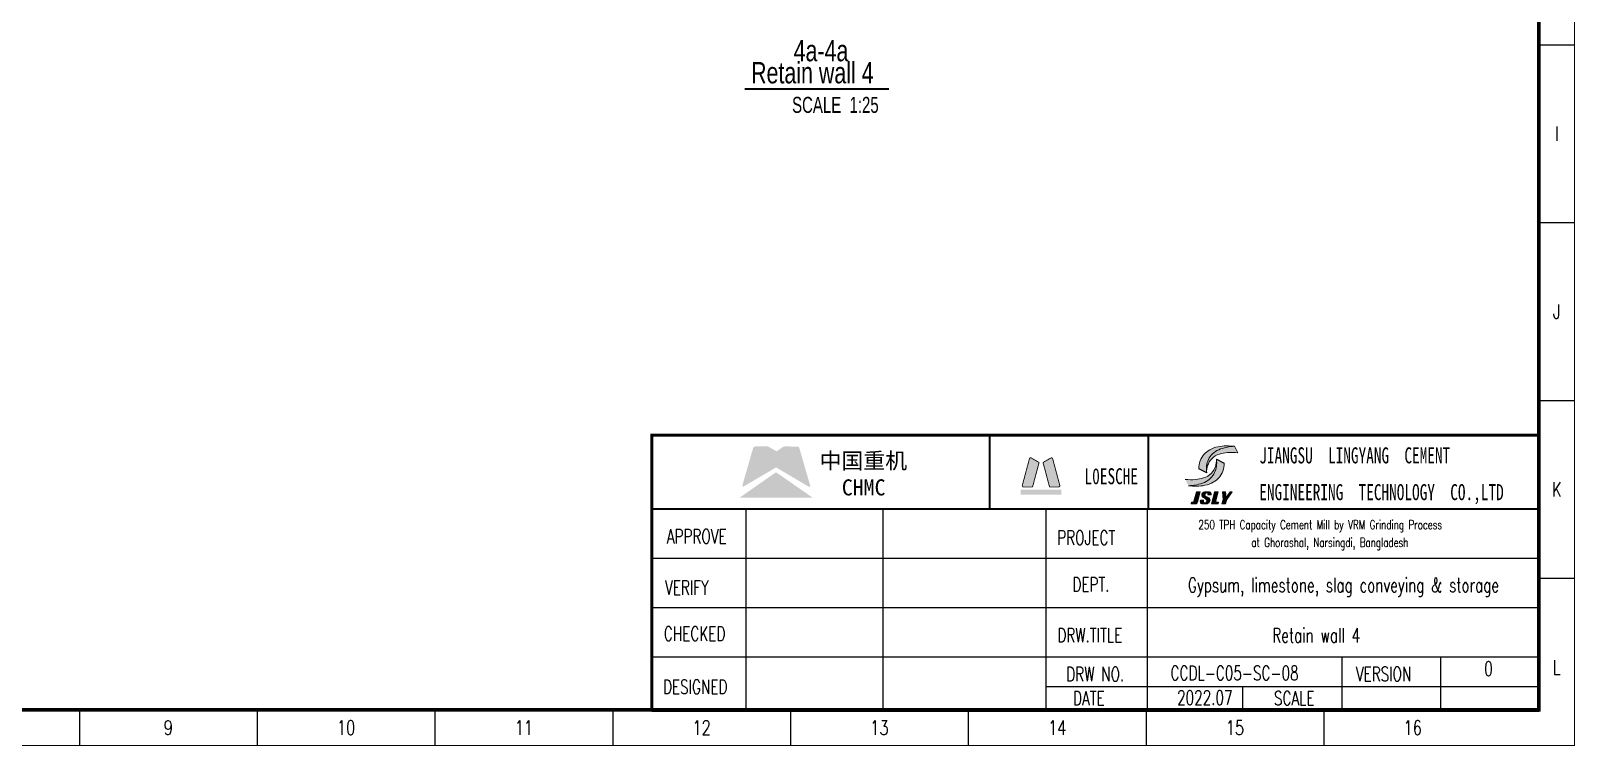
# Model space of a CAD drawing. Header units: millimetres. Extents: x -15901 to 146244, y -607033 to -56344.
# Drawn here: x 27980 to 71413, y -470256 to -450147 of the extents above; entities that cross this region are included whole.
import ezdxf
from ezdxf.enums import TextEntityAlignment as Align

# ---------------------------------------------------------------- set-up
doc = ezdxf.new("R2010")
doc.units = ezdxf.units.MM
doc.header["$LTSCALE"] = 2000
for name, color, linetype, lineweight in [('22', 4, 'Continuous', 35), ('Rahm7', 7, 'Continuous', 50), ('图层3', 1, 'Continuous', 0)]:
    doc.layers.add(name, color=color, linetype=linetype, lineweight=lineweight)
for name, color, linetype in [('4', 2, 'Continuous'), ('DIM', 2, 'Continuous'), ('P_OUTER_FRAME', 131, 'Continuous'), ('S_01', 3, 'Continuous'), ('TEXT', 3, 'Continuous'), ('TK', 1, 'Continuous')]:
    doc.layers.add(name, color=color, linetype=linetype)
doc.styles.add('HZFS', font='simplex', dxfattribs={"width": 0.7, "bigfont": 'hzfs'})
doc.styles.add('HZTXT', font='romans.shx', dxfattribs={"width": 0.7, "bigfont": 'hztxt.shx'})
doc.styles.add('KS', font='kstxt.shx', dxfattribs={"width": 0.7, "height": 300, "bigfont": 'kshz.shx'})
doc.styles.get("Standard").update_dxf_attribs({"font": 'SimSun.ttf'})
doc.styles.add('TK-HZ', font='txt.shx', dxfattribs={"width": 0.8, "bigfont": 'hztxt.shx'})

# ---------------------------------------------------------------- blocks, each defined once
blk = doc.blocks.new('A1-1')
at = {"layer": 'TK', "color": 7}
for p, q in [((83100, 19700), (84100, 19700)), ((83100, 14700), (84100, 14700)), ((83100, 9700), (84100, 9700)), ((83100, 4700), (84100, 4700)), ((42050, 999.9999999999997), (42050, -3.410605131648481e-13)), ((47050, 999.9999999999997), (47050, -3.410605131648481e-13)), ((52050, 999.9999999999997), (52050, -3.410605131648481e-13)), ((57050, 999.9999999999997), (57050, -3.410605131648481e-13)), ((62050, 999.9999999999997), (62050, -3.410605131648481e-13)), ((67050, 999.9999999999997), (67050, -3.410605131648481e-13)), ((72050, 999.9999999999997), (72050, -3.410605131648481e-13)), ((77050, 999.9999999999997), (77050, -3.410605131648481e-13))]:
    blk.add_line(p, q, dxfattribs=at)
for points, const_width in [([(0, 0), (84100, 0), (84100, 59400), (3.637978807091713e-12, 59400)], 35), ([(2500, 999.9999999999997), (83100, 999.9999999999997), (83100, 58400), (2500.000000000004, 58400)], 100)]:
    blk.add_lwpolyline(points, close=True, dxfattribs=dict(at, const_width=const_width))
at = {"layer": 'TK', "color": 7, "style": 'TK-HZ', "width": 0.75}
for s, p in [('I', (83600, 17200)), ('J', (83600, 12200)), ('K', (83600, 7200)), ('L', (83600, 2199.999999999999)), ('9', (44550, 499.9999999999997)), ('10', (49550, 499.9999999999997)), ('11', (54550, 499.9999999999997)), ('12', (59550, 499.9999999999997)), ('13', (64550, 499.9999999999997)), ('14', (69550, 499.9999999999997)), ('15', (74550, 499.9999999999997)), ('16', (79550, 499.9999999999997))]:
    blk.add_text(s, height=400, dxfattribs=at).set_placement(p, align=Align.MIDDLE_CENTER)

msp = doc.modelspace()

# ---------------------------------------------------------------- hatches: boundary and pattern name
at = {"linetype": 'Continuous'}
for color, points in [(152, [(49582.88253140135, -461841.6431802404), (49197.49152981176, -461825.5852218386), (49133.2596962048, -461841.6431802404), (48956.62215379684, -461970.1068474468), (48731.81073620974, -461841.6431802404), (48715.75277780055, -461825.5852218386), (48362.47769300325, -461825.5852218386), (48298.24585939629, -461857.7011386421), (47993.14464979677, -462917.5263930377), (48009.20260820596, -462965.7002682429), (48940.56419541, -462419.7296826434), (49807.69394901081, -462933.5843514394), (49871.92578259541, -462965.7002682429), (49904.04169941007, -462949.6423098412)]), (167, [(48972.6801122023, -462580.3092666459), (48956.62215379684, -462564.2513082441), (48924.50623700453, -462564.2513082441), (47912.8548578067, -463270.8014778462), (49968.2735330133, -463270.8014778462)])]:
    msp.add_hatch(color=color, dxfattribs=at).paths.add_polyline_path(points)
at = {"layer": '图层3'}
h = msp.add_hatch(color=7, dxfattribs=at)
edge = h.paths.add_edge_path()
edge.add_line((60536.17132591887, -462936.3567225229), (60448.35436592682, -462756.3052720858))
edge.add_arc((60610.77141765936, -461426.1350780916), 1340.049269097654, 263.0385042875429, 275.3276682807746)
edge.add_arc((60642.24134881108, -461629.7214810741), 1134.48844079418, 274.699860560968, 286.4928497704936)
edge.add_arc((60817.91105248837, -462232.7954164487), 506.3635752953236, 286.8060868385693, 315.8070490430534)
edge.add_arc((60836.44372282608, -462250.2303137597), 480.9224354129935, 315.7572570356232, 342.2978830709034)
edge.add_arc((60762.38409888058, -462220.8023818475), 560.4505931885532, 341.7340311697585, 363.1418296780906)
edge.add_arc((60694.77984432189, -462299.3838637065), 636.6644532519944, -7.97453059175831, 9.88514589041381, ccw=False)
edge.add_arc((60636.27106223314, -462286.7847779658), 696.3690036495203, 336.3877895710336, 351.66672240315603, ccw=False)
edge.add_arc((60759.69031068368, -462312.8948589679), 573.3922740670555, 314.5403632720627, 333.8378007685269, ccw=False)
edge.add_arc((60743.013077621, -462290.132685062), 601.3275991421784, 293.68392497428727, 314.15171916344184, ccw=False)
edge.add_arc((60538.70073600544, -461779.0051682484), 1151.619967609617, 281.52699482263955, 292.7778449744144, ccw=False)
edge.add_arc((60495.84521010576, -461663.3101627868), 1273.6851019351, 271.81434362317646, 282.3759630335714, ccw=False)
edge = h.paths.add_edge_path()
edge.add_arc((61876.18845004647, -463099.9346203249), 1273.6851019351, 91.81434362317525, 102.3759630335701)
edge.add_arc((61833.33292388974, -462984.2396148559), 1151.619967609617, 101.5269948226382, 112.7778449744131)
edge.add_arc((61629.02058255358, -462473.1120980423), 601.3275991421784, 113.6839249742908, 134.1517191634453)
edge.add_arc((61612.3433494909, -462450.349924114), 573.3922740670555, 134.5403632720698, 153.8378007685341)
edge.add_arc((61735.76259817614, -462476.4600051385), 696.3690036495203, 156.3877895710326, 171.6667224031551)
edge.add_arc((61677.25381608738, -462463.8609193977), 636.6644532519944, 172.0254694082467, 189.8851458904187)
edge.add_arc((61609.64956127165, -462542.4424012568), 560.4505931885532, 161.7340311697592, 183.1418296780914, ccw=False)
edge.add_arc((61535.58993732615, -462513.0144693446), 480.9224354129935, 135.7572570356228, 162.2978830709029, ccw=False)
edge.add_arc((61554.12260768621, -462530.4493666482), 506.3635752953236, 106.8060868385715, 135.8070490430554, ccw=False)
edge.add_arc((61729.79231134115, -463133.5233020377), 1134.48844079418, 94.69986056096542, 106.4928497704912, ccw=False)
edge.add_arc((61761.26224251522, -463337.1097050127), 1340.049269097654, 83.03850428754339, 95.32766828077553, ccw=False)
edge.add_line((61923.67929401307, -462006.9395110201), (61835.86233402102, -461826.888060583))
h = msp.add_hatch(color=256, dxfattribs=at)
edge = h.paths.add_edge_path()
edge.add_arc((61876.18845004647, -463099.9346203249), 1273.6851019351, 91.81434362317525, 102.3759630335701)
edge.add_arc((61833.33292388974, -462984.2396148559), 1151.619967609617, 101.5269948226382, 112.7778449744131)
edge.add_arc((61629.02058255358, -462473.1120980423), 601.3275991421784, 113.6839249742908, 134.1517191634453)
edge.add_arc((61612.3433494909, -462450.349924114), 573.3922740670555, 134.5403632720698, 153.8378007685341)
edge.add_arc((61735.76259817614, -462476.4600051385), 696.3690036495203, 156.3877895710326, 171.6667224031551)
edge.add_arc((61677.25381608738, -462463.8609193977), 636.6644532519944, 172.0254694082467, 189.8851458904187)
edge.add_line((61050.04136852978, -462573.1594629255), (60827.57173652819, -462464.6537734388))
edge.add_arc((61409.81928964017, -462443.7434780341), 582.6229087851967, 159.0041339266812, 182.0567832290424, ccw=False)
edge.add_arc((61409.48471380083, -462443.5408686888), 582.2379555405406, 138.5933245921803, 159.0109513617211, ccw=False)
edge.add_arc((61503.78079187928, -462547.9865447473), 722.2201129398403, 120.68153327113191, 137.3262396746731, ccw=False)
edge.add_arc((61501.31639707519, -462550.6553219151), 723.2661877119994, 100.49023848739989, 120.40575761885651, ccw=False)
edge.add_arc((61588.64200848027, -462865.3305616569), 1048.970370782993, 89.3571673809808, 102.05115767322548, ccw=False)
edge.add_arc((61629.47056858672, -463817.1498166364), 2000.93463624019, 84.07954305337341, 90.83214336630732, ccw=False)
edge = h.paths.add_edge_path()
edge.add_arc((60495.84521010576, -461663.3101627868), 1273.6851019351, 271.8143436231752, 282.3759630335701)
edge.add_arc((60538.70073600544, -461779.0051682484), 1151.619967609617, 281.5269948226382, 292.7778449744131)
edge.add_arc((60743.013077621, -462290.132685062), 601.3275991421784, 293.6839249742908, 314.1517191634454)
edge.add_arc((60759.69031068368, -462312.8948589679), 573.3922740670555, 314.5403632720698, 333.8378007685341)
edge.add_arc((60636.27106223314, -462286.7847779658), 696.3690036495203, 336.3877895710326, 351.6667224031551)
edge.add_arc((60694.77984432189, -462299.3838637065), 636.6644532519944, 352.0254694082414, 369.8851458904135)
edge.add_line((61321.99229190184, -462190.0853201788), (61544.46192390344, -462298.5910096655))
edge.add_arc((60962.21437050833, -462319.5013050702), 582.6229087851967, -20.995866073318894, 2.0567832290424235, ccw=False)
edge.add_arc((60962.54894663079, -462319.7039144229), 582.2379555405406, 318.5933245921801, 339.0109513617211, ccw=False)
edge.add_arc((60868.25286854862, -462215.2582383421), 722.2201129398403, 300.6815332711319, 317.3262396746731, ccw=False)
edge.add_arc((60870.71726307704, -462212.5894611892), 723.2661877119994, 280.49023848739995, 300.40575761885646, ccw=False)
edge.add_arc((60783.39165166824, -461897.9142214474), 1048.970370782993, 269.3571673809808, 282.0511576732255, ccw=False)
edge.add_arc((60742.56309181883, -460946.0949664679), 2000.93463624019, 264.0795430533734, 270.83214336630726, ccw=False)
h = msp.add_hatch(color=7, dxfattribs=at)
edge = h.paths.add_edge_path()
edge.add_line((60764.50732738583, -463104.1972603467), (60869.88767934649, -463104.1972603467))
edge.add_line((60869.88767934649, -463104.1972603467), (60791.45273419155, -463396.9204603326))
edge.add_arc((60728.93583624403, -463378.7188396888), 65.11268327326081, 272.7567041788929, 343.7672282079169, ccw=False)
edge.add_line((60732.06743096991, -463443.7561723333), (60614.9781510873, -463443.7561723333))
edge.add_line((60614.9781510873, -463443.7561723333), (60627.52774201392, -463396.9204603326))
edge.add_line((60627.52774201392, -463396.9204603326), (60662.65452608524, -463396.9204603326))
edge.add_arc((60662.7023908241, -463366.4478353951), 30.47266252908942, 269.9100029855022, 346.6139291427364)
edge.add_line((60692.3471778339, -463373.5026043322), (60764.50732738583, -463104.1972603467))
for points in [[(61028.79459268285, -463235.7535374429, -0.2511419047745993), (61002.14649273141, -463197.0824239444, -0.1802809962164176), (61013.67445510684, -463150.5630867821, -0.2298123503044713), (61055.13198915555, -463136.9808698934, -0.2987778944292979), (61085.21261638461, -463158.7012101155, -0.116758123057285), (61085.85631509183, -463192.0142203462), (61173.67327515467, -463192.0142203462, 0.04620596313493729), (61174.18708051054, -463151.0905703571, 0.2301799694556026), (61153.33011534123, -463117.2730863732, 0.1312195344901319), (61105.28867362876, -463104.1972603467, -0.001048063966065436), (61019.17651118396, -463104.1972603467, 0.1258214947489407), (60959.82389088778, -463118.1352967512, 0.2079585992460681), (60914.25148639514, -463170.9031762299, 0.2107748320127601), (60922.29802442773, -463235.7255204212, 0.08971967573842575), (60958.3124662457, -463268.2565889252, -0.007080645824475662), (61015.12110872997, -463303.8367218566, -0.1329103926413501), (61047.0795625305, -463338.3758203429, -0.1404228134509738), (61048.14083457051, -463382.8714882102, -0.2313359390474284), (61021.94312514795, -463413.5992901963, -0.2244918972116747), (60974.84931489138, -463411.0566464853, -0.2289576742847855), (60957.10790634213, -463378.9296275121, -0.07577833964940317), (60963.4539121954, -463338.3758203429), (60875.63695187552, -463338.3758203429, 0.08626631908312288), (60871.93355203478, -463393.213643555, 0.1838695552829097), (60894.67297249346, -463431.5014935997, 0.1330776401981574), (60937.93788477464, -463443.7561723333), (61031.8675294487, -463443.7561723333, 0.1106757647257076), (61093.09744710906, -463429.3196033877, 0.1927076588150057), (61140.46778852923, -463366.1918449369, 0.08047215024662899), (61143.5222109264, -463338.3758203429, 0.1469083402027077), (61130.03192583157, -463296.362614673, 0.1072934168381785), (61086.91804131551, -463265.0131506738, -0.02739552688594947)], [(61272.14089790045, -463104.1972603467), (61377.52124985738, -463104.1972603467), (61299.08630470245, -463396.9204603326), (61381.04880079313, -463396.9204603326), (61368.49920958711, -463443.7561723333), (61181.1563615395, -463443.7561723333)], [(61492.44978983758, -463104.1972603467), (61580.26674987806, -463104.1972603467), (61594.6663733056, -463268.7857105475), (61709.91244697629, -463104.1972603467), (61768.45708691387, -463104.1972603467), (61616.78151345684, -463320.812428337), (61583.83883649542, -463443.7561723333), (61478.45848453848, -463443.7561723333), (61511.40116124286, -463320.812428337)]]:
    msp.add_hatch(color=7, dxfattribs=at).paths.add_polyline_path(points)

# ---------------------------------------------------------------- linework, layer by layer
at = {"color": 7}
for p, q in [((70395.0122846259, -461510.5633723479), (70395.01228464826, -469272.1633723494)), ((45447.01228530018, -463589.563372333), (70395.0122842273, -463589.563372333)), ((45447.0122846259, -463589.5633723479), (70395.0122846259, -463589.5633723479)), ((48095.88249925955, -469272.1633722972), (48095.88249925955, -463589.5633723479)), ((51946.3547134964, -469272.1633722972), (51946.3547134964, -463589.5633723479)), ((56535.01228463708, -469272.1633723494), (56535.01228463708, -463589.5633723479)), ((59388.43352260871, -469272.1633723494), (59388.43352260871, -463589.5633723479)), ((45447.0122846259, -464975.5633723479), (70395.0122846259, -464975.5633723479)), ((45447.0122846259, -466361.5633723479), (70395.0122846259, -466361.5633723479)), ((45447.0122846259, -467747.5633723479), (70395.0122846259, -467747.5633723479)), ((64859.62108403502, -469272.1633723494), (64859.62108403502, -467747.5633723479)), ((67631.6210840313, -469238.3262731623), (67631.6210840313, -467747.5633723479)), ((56543.62108402012, -468579.1633723494), (70395.0122846259, -468579.1633723494)), ((62067.50848462863, -469238.3262731623), (62067.50848462863, -468579.1633723494)), ((45447.0122846259, -469272.1633723494), (70395.01228464826, -469272.1633723494))]:
    msp.add_line(p, q, dxfattribs=at)
at = {"color": 7, "lineweight": -2}
msp.add_line((45447.01228527783, -463589.563372333), (70395.0122842273, -463589.563372333), dxfattribs=at)
at = {"color": 7}
for points, const_width in [([(45447.01228530018, -463589.563372333), (45447.01228530018, -461510.5633724224), (70395.0122842273, -461510.5633724224), (70395.0122842273, -463589.563372333)], 83.15999999642372), ([(45447.0122846259, -469272.1633723494), (45447.0122846259, -461510.5633723479)], 83.16), ([(45447.0122846259, -461510.5633723479), (70395.0122846259, -461510.5633723479)], 83.16)]:
    msp.add_lwpolyline(points, dxfattribs=dict(at, const_width=const_width))
msp.add_lwpolyline([(45447.01228530018, -461510.5633724224), (70395.01228432043, -461510.5633724224)], dxfattribs=at)
at = {"layer": '22'}
for p, q in [((54953.17048481165, -463589.563372333), (54953.17048481165, -461510.5633724224)), ((59412.62548463105, -463589.563372333), (59412.62548463105, -461510.5633724224))]:
    msp.add_line(p, q, dxfattribs=at)
msp.add_lwpolyline([(45447.01228530018, -461510.5633724224), (70395.0122842273, -461510.5633724224), (70395.0122842273, -463589.563372333), (45447.01228530018, -463589.563372333)], close=True, dxfattribs=at)
at = {"layer": 'Rahm7', "color": 4, "const_width": 24.69851999893785}
for points in [[(56323.54747221677, -462274.452855241), (56116.80847415386, -462155.0920390603, 0.4931454260312867), (56064.91292320995, -462176.587880094), (55864.339289297, -462925.1388724711, 0.4931454260313169), (55898.53423425986, -462969.7025923547), (56137.2558666101, -462969.7025923547, 0.3394542588633641), (56156.34141729085, -462955.0577342477), (56332.7536148919, -462296.6784497392, 0.3394542588633431)], [(56460.04633730708, -462274.452855241), (56666.78533537372, -462155.0920390603, -0.4931454260312867), (56718.6808863139, -462176.587880094), (56919.25452022685, -462925.1388724711, -0.4931454260313169), (56885.05957526772, -462969.7025923547), (56646.33794291376, -462969.7025923547, -0.3394542588633641), (56627.252392233, -462955.0577342477), (56450.84019463568, -462296.6784497392, -0.3394542588633431)]]:
    msp.add_lwpolyline(points, format="xyb", close=True, dxfattribs=at)
at = {"layer": 'Rahm7', "color": 4}
for points in [[(56331.28220799251, -462283.8508982849), (56081.22465996502, -462145.5346047324), (56147.81822857319, -462971.029628877), (55862.72273458971, -462959.310451169)], [(56452.31160153134, -462283.8508982849), (56702.36914955883, -462145.5346047324), (56635.77558092831, -462971.029628877), (56920.87107491179, -462959.310451169)], [(55819.61452478601, -463047.9145723474), (55819.61452478601, -463183.7564323437), (56963.97928474157, -463047.9145723474), (56963.97928474157, -463183.7564323437)]]:
    msp.add_solid(points, dxfattribs=at)
at = {"layer": 'S_01', "const_width": 60}
msp.add_lwpolyline([(48053.49063303017, -451782.0979448549), (52119.11532564485, -451782.0979448548)], dxfattribs=at)
at = {"layer": '图层3', "lineweight": -2}
for p, q in [((61050.04136838822, -462573.1594629255), (60827.57173636614, -462464.6537734386)), ((61321.99229183106, -462190.0853201788), (61544.46192364825, -462298.5910096657))]:
    msp.add_line(p, q, dxfattribs=at)
at = {"layer": '图层3', "color": 7}
for points in [[(61835.86233397631, -461826.8880605888), (61923.67929401307, -462006.9395110201)], [(61272.14089790045, -463104.1972603467), (61377.52124985738, -463104.1972603467), (61299.08630470245, -463396.9204603326), (61381.04880079313, -463396.9204603326), (61368.49920958711, -463443.7561723333), (61181.1563615395, -463443.7561723333), (61272.14089790045, -463104.1972603467)], [(61492.44978983758, -463104.1972603467), (61580.26674987806, -463104.1972603467), (61594.6663733056, -463268.7857105475), (61709.91244697629, -463104.1972603467), (61768.45708691387, -463104.1972603467), (61616.78151345684, -463320.812428337), (61583.83883649542, -463443.7561723333), (61478.45848453848, -463443.7561723333), (61511.40116124286, -463320.812428337), (61492.44978983758, -463104.1972603467)]]:
    msp.add_lwpolyline(points, dxfattribs=at)
for points in [[(60764.50732738583, -463104.1972603467), (60869.88767934649, -463104.1972603467), (60791.45273419155, -463396.9204603326, -0.3201531493792165), (60732.06743096991, -463443.7561723333), (60614.9781510873, -463443.7561723333), (60627.52774201392, -463396.9204603326), (60662.65452608524, -463396.9204603326, 0.3477668753080308), (60692.3471778339, -463373.5026043322), (60764.50732738583, -463104.1972603467)], [(61085.85631509183, -463192.0142203462), (61173.67327515467, -463192.0142203462, 0.0462059631375794), (61174.18708051054, -463151.0905703571, 0.2301799694577722), (61153.33011534123, -463117.2730863732, 0.1312195344863262), (61105.2886736287, -463104.1972603467, -0.0010480639679087), (61019.17651118396, -463104.1972603467, 0.1258214947472077), (60959.82389088778, -463118.1352967512, 0.2079585992469012), (60914.25148639514, -463170.9031762299, 0.2107748320121328), (60922.29802442773, -463235.7255204212, 0.0897196757371572), (60958.31246624573, -463268.2565889251, -0.0073534545367111), (61017.28947592957, -463305.2396185067, -0.1256223479452962), (61047.0795625305, -463338.3758203429, -0.1430227817727291), (61047.92883914767, -463383.6675271061, -0.2266212556883574), (61021.94312514795, -463413.5992901963, -0.2244918972088056), (60974.84931489138, -463411.0566464853, -0.228957674281067), (60957.10790634213, -463378.9296275121, -0.0757783396464312), (60963.4539121954, -463338.3758203429), (60875.63695187552, -463338.3758203429, 0.0862663190859946), (60871.93355203478, -463393.213643555, 0.1838695552757364), (60894.67297249346, -463431.5014935997, 0.1388917047545442), (60939.90090302809, -463443.7561723333), (61031.8675294487, -463443.7561723333, 0.1106757647257923), (61093.09744710906, -463429.3196033877, 0.1927076588121154), (61140.46778852923, -463366.1918449369, 0.0804721502476905), (61143.5222109264, -463338.3758203429, 0.146908340203339), (61130.03192583157, -463296.362614673, 0.108689979316381), (61086.28239097877, -463264.7352327448, -0.0271034612296109), (61028.79459268285, -463235.7535374429, -0.2462327308361304), (61002.25698137342, -463197.9948206883, -0.1837402859676498), (61013.67445510684, -463150.5630867821, -0.2298123503036893), (61055.13198915555, -463136.9808698934, -0.2987778944287702), (61085.21261638461, -463158.7012101155, -0.1167581230562819), (61085.85631509183, -463192.0142203462), (61085.85631509183, -463192.0142203462)]]:
    msp.add_lwpolyline(points, format="xyb", dxfattribs=at)
at = {"layer": '图层3'}
for centre, radius, start, end in [((61409.48471368162, -462443.5408686813), 582.237955541739, 138.593324775845, 159.0109511662235), ((61503.7807917638, -462547.9865447473), 722.2201129399028, 120.6815327365639, 137.3262393628821), ((61612.34334939776, -462450.349924114), 573.3922740670555, 134.5403632476072, 153.8378009087274), ((61501.31639702676, -462550.6553219151), 723.2661877118699, 100.4902381358373, 120.4057574579736), ((61629.02058241575, -462473.1120980423), 601.3275991419393, 113.683924924325, 134.1517190036089), ((61588.64200845791, -462865.3305616569), 1048.97037078294, 89.35716699515177, 102.0511576302156), ((61833.33292398287, -462984.2396148559), 1151.619967609566, 101.5269947565255, 112.7778443888804), ((61629.47056851967, -463817.1498166364), 2000.934636240178, 84.07954322972647, 90.83214373065006), ((61876.18845011725, -463099.9346203249), 1273.685101935116, 91.81434408865093, 102.3759628080764), ((61409.81928973331, -462443.7434780341), 582.6229087851967, 159.0041336268532, 182.056783201812), ((61677.25381596817, -462463.8609193977), 636.6644532519944, 172.0254693885911, 189.88514584669), ((61735.76259810536, -462476.460005131), 696.3690036495984, 156.3877896818803, 171.6667225906077), ((60636.27106211765, -462286.7847779584), 696.3690036495984, 336.3877896818803, 351.6667225906077), ((60694.77984425111, -462299.3838636991), 636.6644532519944, 352.0254693885911, 9.88514584668999), ((60962.54894653766, -462319.7039144229), 582.237955541739, 318.5933247758446, 339.0109511662236), ((60962.21437048598, -462319.5013050702), 582.6229087851967, 339.0041336268532, 2.056783201812024), ((60495.84521010576, -461663.3101627794), 1273.685101935116, 271.8143440886483, 282.3759628080741), ((60742.56309170334, -460946.0949664604), 2000.934636240178, 264.0795432297265, 270.8321437306484), ((60538.70073605387, -461779.0051682484), 1151.619967609566, 281.5269947565254, 292.7778443888804), ((60783.3916515751, -461897.9142214474), 1048.97037078294, 269.3571669951486, 282.0511576302156), ((60743.01307759865, -462290.132685062), 601.3275991419393, 293.6839249243225, 314.1517190036084), ((60870.71726319252, -462212.5894611892), 723.2661877118699, 280.4902381358344, 300.4057574579736), ((60759.69031063898, -462312.8948589754), 573.3922740670555, 314.5403632476072, 333.8378009087273), ((60868.25286845549, -462215.2582383421), 722.2201129399028, 300.681532736564, 317.3262393628817)]:
    msp.add_arc(centre, radius, start, end, dxfattribs=at)
at = {"layer": '图层3', "color": 7}
for centre, radius, start, end in [((61612.34334939776, -462450.349924114), 573.3922740670555, 134.5403632476072, 153.8378009087274), ((61554.12260754465, -462530.4493666482), 506.3635752956684, 106.8060867167291, 135.8070492603222), ((61629.02058241575, -462473.1120980423), 601.3275991419393, 113.683924924325, 134.1517190036089), ((61833.33292398287, -462984.2396148559), 1151.619967609566, 101.5269947565255, 112.7778443888804), ((61729.79231122567, -463133.5233020302), 1134.488440794117, 94.69986058237953, 106.4928499203948), ((61876.18845011725, -463099.9346203249), 1273.685101935116, 91.81434408865093, 102.3759628080764), ((61761.26224242209, -463337.1097050127), 1340.049269097799, 83.03850438745728, 95.32766843528226), ((61677.25381596817, -462463.8609193977), 636.6644532519944, 172.0254693885911, 189.88514584669), ((61735.76259810536, -462476.460005131), 696.3690036495984, 156.3877896818803, 171.6667225906077), ((61609.6495612493, -462542.4424012568), 560.4505931884723, 161.7340311781527, 183.1418298253183), ((61535.58993727772, -462513.0144693297), 480.9224354128841, 135.7572570088059, 162.2978832905538), ((60836.44372273295, -462250.2303137597), 480.9224354128841, 315.7572570087874, 342.2978832905538), ((60636.27106211765, -462286.7847779584), 696.3690036495984, 336.3877896818803, 351.6667225906077), ((60762.38409897371, -462220.8023818326), 560.4505931884723, 341.7340311781527, 3.14182982531829), ((60694.77984425111, -462299.3838636991), 636.6644532519944, 352.0254693885911, 9.88514584668999), ((60610.77141758858, -461426.1350780916), 1340.049269097799, 263.0385043874545, 275.3276684352798), ((60495.84521010576, -461663.3101627794), 1273.685101935116, 271.8143440886483, 282.3759628080741), ((60642.24134878872, -461629.7214810741), 1134.488440794117, 274.6998605823795, 286.4928499203949), ((60538.70073605387, -461779.0051682484), 1151.619967609566, 281.5269947565254, 292.7778443888804), ((60817.91105246602, -462232.7954164487), 506.3635752956684, 286.8060867167291, 315.8070492603135), ((60743.01307759865, -462290.132685062), 601.3275991419393, 293.6839249243225, 314.1517190036084), ((60759.69031063898, -462312.8948589754), 573.3922740670555, 314.5403632476072, 333.8378009087273)]:
    msp.add_arc(centre, radius, start, end, dxfattribs=at)

# ---------------------------------------------------------------- block references
at = {"layer": 'TK', "color": 7}
msp.add_blockref('A1-1', (-12704.98771535186, -470238.3262731623), dxfattribs=at)

# ---------------------------------------------------------------- texts
at = {"color": 7, "style": 'HZFS', "width": 0.7}
for s, p in [('APPROVE', (45865.78809746413, -464559.1207548719)), ('  PROJECT', (56462.79391997366, -464595.4866453972)), ('  DEPT.', (56888.35953997506, -465910.438157719)), ('VERIFY', (45816.95201757236, -465997.9540889304)), ('CHECKED', (45784.09636031894, -467294.6499561038)), ('DRW.TITLE', (56849.90208176582, -467337.1643232894)), (' DRW NO.', (56908.98973478063, -468431.6002936405)), ('VERSION', (65246.50413226022, -468426.7159282457)), ('DESIGNED', (45758.51612323581, -468789.0904154297)), ('  DATE', (56905.77429611667, -469107.9450725135)), ('SCALE', (62941.5498626834, -469107.945072506))]:
    msp.add_text(s, height=400, dxfattribs=at).set_placement(p)
at = {"char_height": 451.6300800000001, "attachment_point": 1}
for s, width, insert in [('{\\fSimSun|b0|i0|c134|p2;中国重机}', 2867.736070473301, (50160.24265125825, -462006.2320807692)), ('{\\fSimSun|b0|i0|c134|p2;CHMC}', 773.3030833978964, (50787.50665124564, -462755.46408077))]:
    msp.add_mtext_dynamic_manual_height_columns(s, width=width, gutter_width=12.5, heights=[0], dxfattribs=dict(at, insert=insert))
at = {"color": 7, "char_height": 451.1619942568222, "width": 162378.9060800842, "attachment_point": 1, "style": 'HZFS'}
for s, insert in [('{\\fSimSun|b0|i0|c134|p54;JIANGSU  LINGYANG  CEMENT  }', (62529.28445506527, -461855.8994774636)), ('{\\fSimSun|b0|i0|c134|p54;L0ESCHE}', (57614.73171619757, -462442.2185474377)), ('{\\fSimSun|b0|i0|c134|p54;ENGINEERING  TECHNOLOGY  CO.,LTD}', (62529.28445506527, -462889.8554774192))]:
    msp.add_mtext(s, dxfattribs=dict(at, insert=insert))
at = {"layer": '4', "style": 'KS', "width": 0.75}
for s, p in [('4a-4a', (49433.13462126734, -451001.7650488853)), ('Retain wall 4', (48236.3258204253, -451622.3692411824))]:
    msp.add_text(s, height=600, dxfattribs=at).set_placement(p)
at = {"layer": 'DIM', "width": 0.7}
for s, height, style, p in [('250 TPH Capacity Cement Mill by VRM Grinding Process ', 256, 'HZTXT', (60818.6019785867, -464157.6894699355)), ('at Ghorashal, Narsingdi, Bangladesh', 256, 'HZTXT', (62307.35340573755, -464657.6894699355)), ('0', 400, 'HZFS', (68857.65071259497, -468279.5466610011)), ('2022.07', 400, 'HZFS', (60217.61825896858, -469094.4906221819))]:
    msp.add_text(s, height=height, dxfattribs=dict(at, style=style)).set_placement(p)
at = {"layer": 'P_OUTER_FRAME', "style": 'HZFS', "width": 0.7}
for s, p in [('Gypsum, limestone, slag conveying & storage ', (64993.57142510422, -465784.27347042)), ('Retain wall 4', (64131.74131252861, -467131.436715713)), ('CCDL-C05-SC-08', (61835.03170853178, -468200.9371594962))]:
    msp.add_text(s, height=400, dxfattribs=at).set_placement(p, align=Align.MIDDLE)
at = {"layer": 'TEXT', "style": 'KS', "width": 0.7}
msp.add_text('SCALE  1:25', height=450, dxfattribs=at).set_placement((50607.11220761861, -452226.214092998), align=Align.MIDDLE)

doc.saveas('drawing.dxf')
